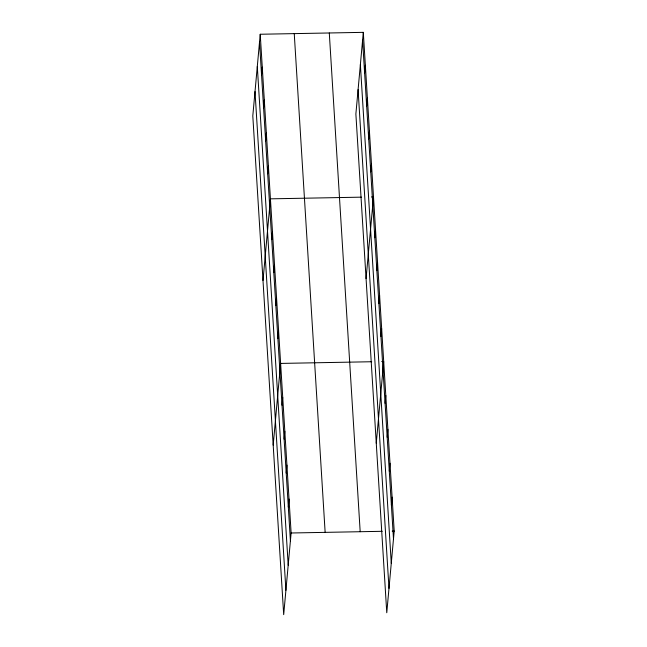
<?xml version="1.0" encoding="UTF-8"?>
<svg xmlns="http://www.w3.org/2000/svg" width="647" height="647" viewBox="0 0 647 647"><rect width="100%" height="100%" fill="white"/><g stroke="black" fill="none" stroke-linecap="round" stroke-linejoin="round"><path stroke-width="0.97" d="M260.231 34.251L252.799 115.91L283.693 614.65L291.126 532.991L260.231 34.251L363.307 32.35L394.201 531.09L386.769 612.749L355.874 114.009L363.307 32.35M261.558 75.02L262.27 67.167M263.596 107.936L264.308 100.083M265.634 140.852L266.346 133.007M267.672 173.768L268.392 165.923M262.997 280.499L270.43 198.839L361.495 197.157M271.748 239.6L272.468 231.755M273.794 272.516L274.506 264.672M275.832 305.433L276.544 297.588M277.87 338.357L278.582 330.504M273.188 445.079L280.62 363.42L371.693 361.738M282.011 405.184L282.723 397.331M284.114 439.095L284.826 431.25M286.209 473.014L286.928 465.161M288.311 506.924L289.023 499.072M364.625 73.119L365.345 65.266M366.671 106.035L367.383 98.182M368.709 138.951L369.421 131.098M370.747 171.867L371.459 164.014M366.065 278.59L373.497 196.931L371.499 196.971M374.823 237.7L375.535 229.847M376.861 270.616L377.581 262.763M378.899 303.532L379.619 295.679M380.946 336.448L381.657 328.595M376.263 443.179L383.695 361.519L381.698 361.552M385.078 403.283L385.798 395.43M387.181 437.194L387.901 429.341M389.284 471.105L389.995 463.26M391.386 505.024L392.098 497.171M291.126 532.991L382.199 531.308M392.203 531.122L394.201 531.09M362.587 40.203L393.489 538.935M360.371 64.554L391.265 563.294M358.09 89.65L388.984 588.39M329.291 32.981L360.185 531.713M294.248 33.628L325.142 532.36M259.52 42.104L290.414 540.843M257.304 66.463L288.198 565.195M255.015 91.559L285.909 590.29"/></g></svg>
